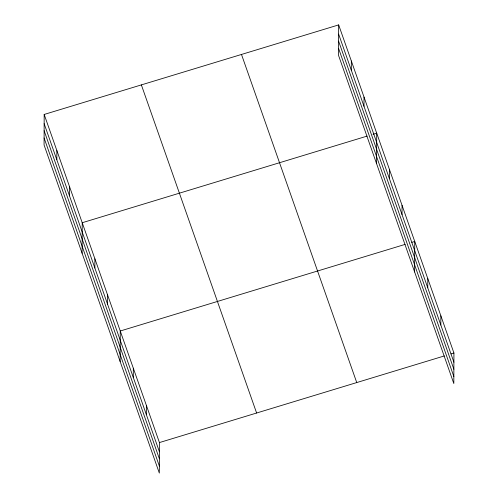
<?xml version="1.0" encoding="UTF-8"?>
<svg xmlns="http://www.w3.org/2000/svg" width="498" height="498" viewBox="0 0 498 498"><rect width="100%" height="100%" fill="white"/><g stroke="black" fill="none" stroke-linecap="round" stroke-linejoin="round"><path stroke-width="0.75" d="M44.179 114.453L44.073 144.986L159.335 473.1L159.441 442.566L44.179 114.453L338.665 24.9L453.927 353.014L453.821 383.547L338.559 55.434L338.665 24.9M56.828 159.765L56.859 150.545M69.508 195.857L69.539 186.638M82.108 253.264L82.22 222.731L367.132 136.091M94.863 268.042L94.894 258.823M107.543 304.135L107.574 294.916M120.149 361.542L120.255 331.008L405.167 244.369M133.283 377.416L133.315 368.196M146.344 414.597L146.381 405.378M351.314 70.212L351.345 60.993M363.988 106.304L364.019 97.085M376.594 163.711L376.7 133.178L373.021 134.298M389.349 178.489L389.38 169.27M402.029 214.582L402.06 205.363M414.629 271.989L414.734 241.455L411.79 242.352M427.77 287.863L427.801 278.643M440.83 325.045L440.861 315.832M159.441 442.566L444.353 355.927M450.983 353.91L453.927 353.014M338.634 34.119L453.896 362.233M338.609 41.153L453.871 369.267M338.584 48.399L453.846 376.513M241.486 54.45L356.749 382.57M141.364 84.903L256.619 413.016M44.148 123.672L159.41 451.786M44.123 130.706L159.385 458.82M44.098 137.952L159.36 466.066"/></g></svg>
